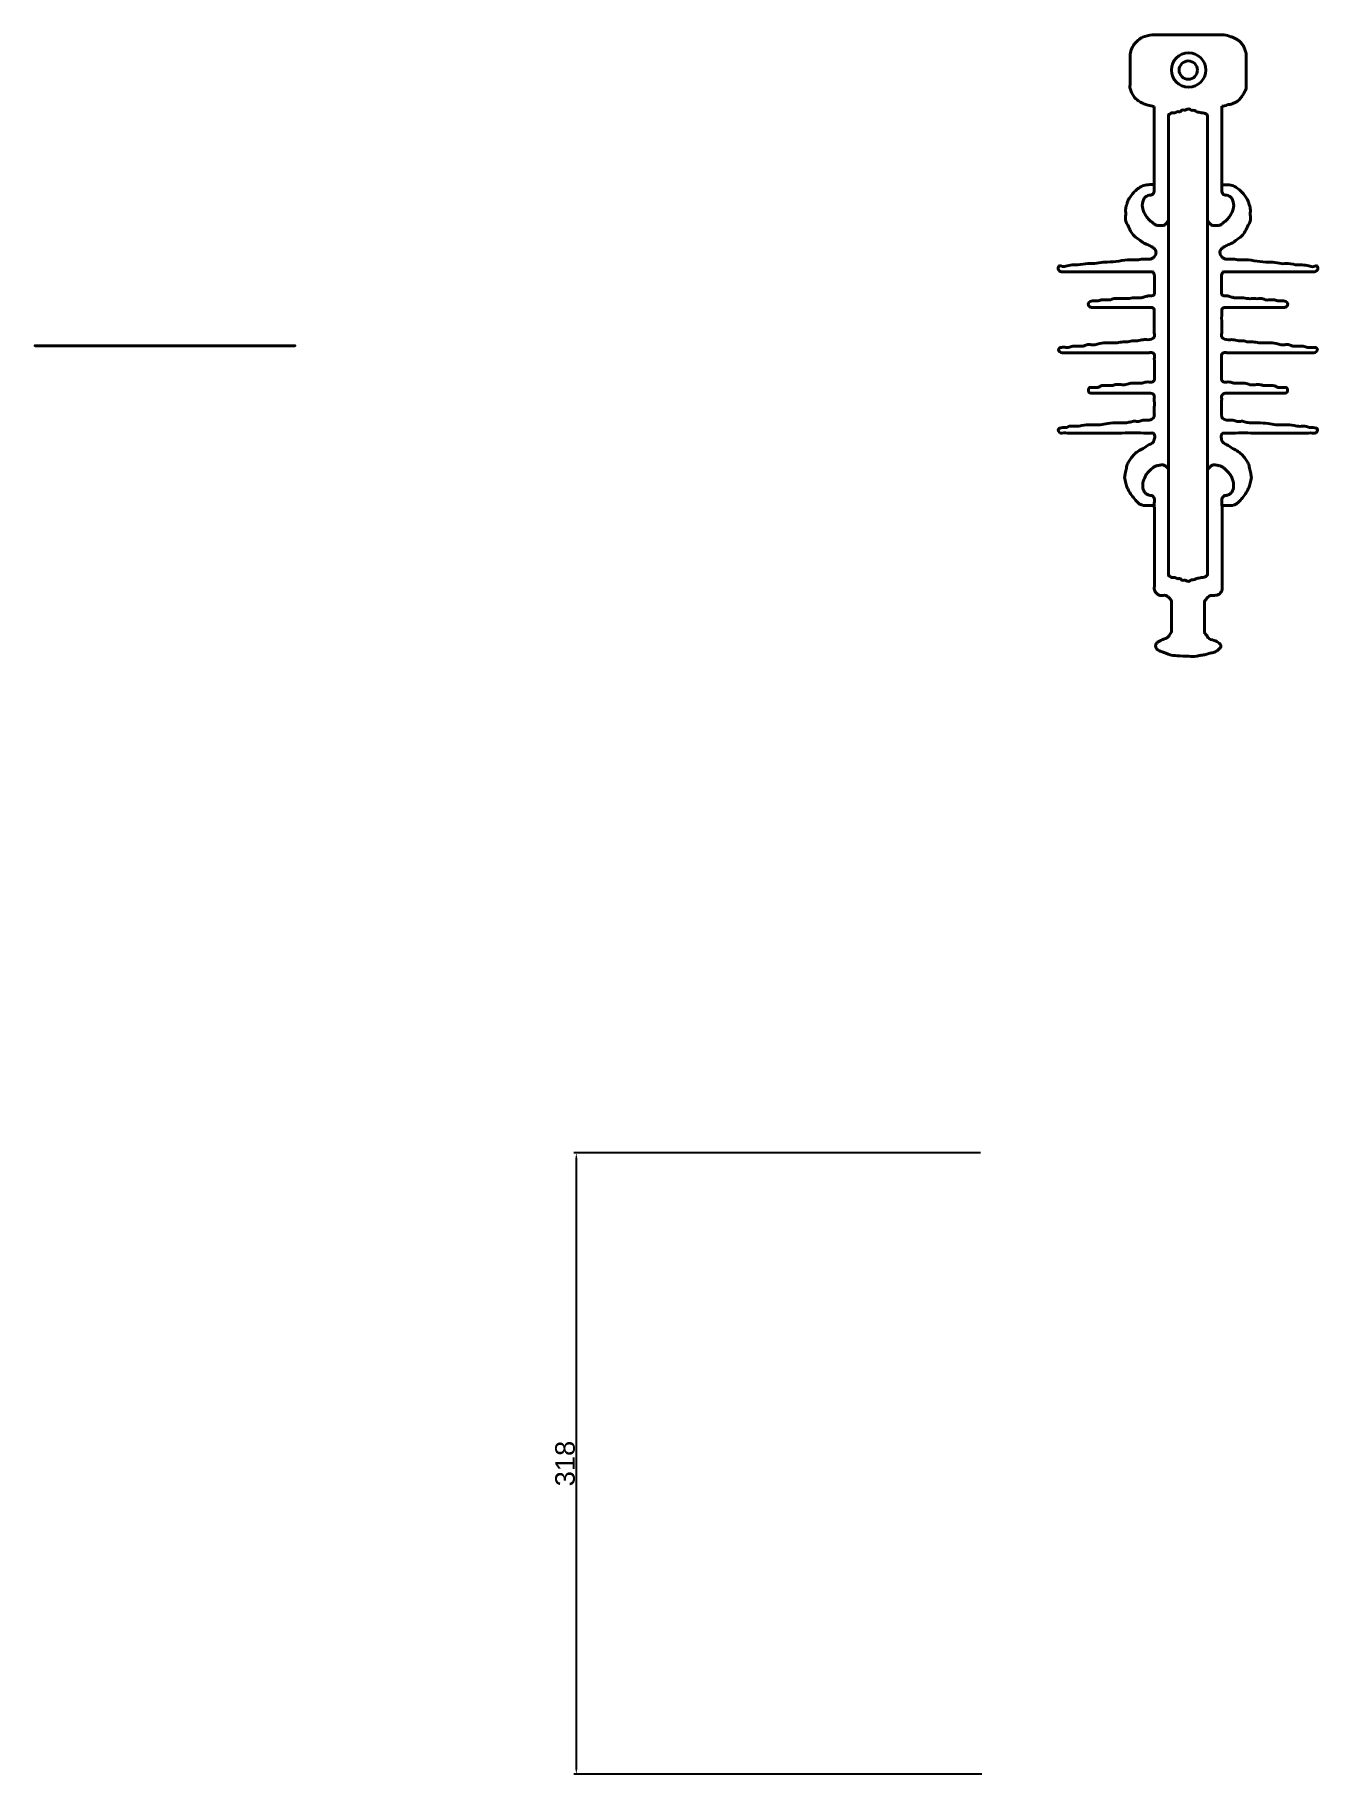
# Model space of a CAD drawing. Header units: millimetres. Extents: x 262 to 919, y -1132 to -242.
import ezdxf

# ---------------------------------------------------------------- set-up
doc = ezdxf.new("R2010")
doc.units = ezdxf.units.MM
doc.styles.get("Standard").update_dxf_attribs({"font": 'arial.ttf'})
doc.dimstyles.new('ISO-25', dxfattribs={"dimtxt": 10, "dimasz": 2.5, "dimexe": 1.25, "dimexo": 0.625, "dimtad": 1, "dimtxsty": 'Standard', "dimcen": 2.5, "dimadec": 0, "dimazin": 0, "dimtfac": 1, "dimtmove": 0, "dimatfit": 3, "dimfxl": 1, "dimarcsym": 0})

# ---------------------------------------------------------------- blocks, each defined once
blk = doc.blocks.new('*D2')
at = {"color": 0, "lineweight": -2, "transparency": 16777216}
for p, q in [((745.71, -814.22), (537.52, -814.22)), ((538.77, -816.72), (538.77, -1129.72)), ((746.3, -1132.22), (537.52, -1132.22))]:
    blk.add_line(p, q, dxfattribs=at)
at = {"color": 0, "lineweight": 40, "transparency": 16777216}
for points in [[(538.35, -816.72), (539.19, -816.72), (538.77, -814.22)], [(538.35, -1129.72), (539.19, -1129.72), (538.77, -1132.22)]]:
    blk.add_solid(points, dxfattribs=at)
at = {"layer": 'Defpoints', "color": 0, "lineweight": 40, "transparency": 16777216}
for p in [(746.34, -814.22), (538.77, -1132.22), (746.92, -1132.22)]:
    blk.add_point(p, dxfattribs=at)
at = {"color": 0, "lineweight": 40, "transparency": 16777216, "insert": (533.04, -973.22), "char_height": 10, "attachment_point": 5, "rotation": 90}
blk.add_mtext('318', dxfattribs=at)

msp = doc.modelspace()

# ---------------------------------------------------------------- linework, layer by layer
at = {"color": 2, "lineweight": 40}
for centre, radius in [((852.224, -260), 8.796), ((852.075, -260.05), 4.672)]:
    msp.add_circle(centre, radius, dxfattribs=at)
at = {"color": 2, "lineweight": 40, "extrusion": (0, -1, 6.12323e-17)}
for centre, radius in [((328.48, 141.13, 401.13), 8.796), ((328.33, 141.08, 401.13), 4.672)]:
    msp.add_circle(centre, radius, dxfattribs=at)
at = {"color": 1, "lineweight": 40}
for points in [[(851.748, -242.061), (842.027, -242.061), (837.541, -242.061), (833.578, -242.061), (828.718, -243.256), (824.455, -246.843), (822.81, -249.682), (822.298, -252.693), (822.298, -254.055), (822.298, -261.239), (822.298, -264.331), (822.298, -266.979), (822.298, -269.533), (823.072, -271.566), (825.267, -274.796), (827.164, -276.152), (829.339, -277.229), (831.44, -277.956), (834.63, -278.649)], [(851.748, -242.061), (855.475, -242.061), (858.13, -242.061), (862.233, -242.061), (864.774, -242.061), (866.389, -242.061), (867.565, -242.061), (868.664, -242.061), (870.361, -242.061), (873.929, -242.964), (875.407, -243.481), (876.722, -244.236), (878.073, -245.087), (879.072, -246.061), (880.112, -247.39), (880.907, -248.98), (881.246, -249.982), (881.578, -251.014), (881.716, -251.714), (881.716, -253.019), (881.716, -256.242), (881.716, -263.6), (881.716, -264.416), (881.716, -265.408), (881.716, -266.086), (881.716, -267.417), (881.716, -268.573), (881.716, -269.258), (881.153, -270.678), (880.156, -272.507), (879.057, -274.174), (877.456, -275.802), (876.059, -276.609), (874.496, -277.275), (873.573, -277.685), (872.689, -277.685), (871.408, -278.12), (869.881, -278.451), (869.316, -278.451)], [(328.004, -401.13, 159.069), (318.283, -401.13, 159.069), (313.797, -401.13, 159.069), (309.834, -401.13, 159.069), (304.973, -401.13, 157.873), (300.711, -401.13, 154.287), (299.066, -401.13, 151.448), (298.554, -401.13, 148.436), (298.554, -401.13, 147.075), (298.554, -401.13, 139.891), (298.554, -401.13, 136.799), (298.554, -401.13, 134.151), (298.554, -401.13, 131.597), (299.328, -401.13, 129.564), (301.523, -401.13, 126.334), (303.419, -401.13, 124.978), (305.595, -401.13, 123.9), (307.695, -401.13, 123.173), (310.885, -401.13, 122.481)], [(328.004, -401.13, 159.069), (331.731, -401.13, 159.069), (334.386, -401.13, 159.069), (338.489, -401.13, 159.069), (341.03, -401.13, 159.069), (342.644, -401.13, 159.069), (343.821, -401.13, 159.069), (344.92, -401.13, 159.069), (346.617, -401.13, 159.069), (350.184, -401.13, 158.166), (351.662, -401.13, 157.648), (352.977, -401.13, 156.894), (354.329, -401.13, 156.042), (355.327, -401.13, 155.069), (356.367, -401.13, 153.739), (357.163, -401.13, 152.15), (357.502, -401.13, 151.148), (357.834, -401.13, 150.116), (357.971, -401.13, 149.415), (357.971, -401.13, 148.111), (357.971, -401.13, 144.888), (357.971, -401.13, 137.53), (357.971, -401.13, 136.713), (357.971, -401.13, 135.721), (357.971, -401.13, 135.043), (357.971, -401.13, 133.713), (357.971, -401.13, 132.556), (357.971, -401.13, 131.872), (357.408, -401.13, 130.452), (356.412, -401.13, 128.623), (355.313, -401.13, 126.956), (353.711, -401.13, 125.327), (352.315, -401.13, 124.521), (350.752, -401.13, 123.855), (349.829, -401.13, 123.445), (348.945, -401.13, 123.445), (347.663, -401.13, 123.01), (346.136, -401.13, 122.679), (345.572, -401.13, 122.679)]]:
    msp.add_spline(points, degree=3, dxfattribs=at)
at = {"color": 2, "lineweight": 40}
for points in [[(834.63, -278.649), (834.63, -282.827), (834.63, -290.672), (834.63, -296.489), (834.63, -304.422), (834.542, -318.702)], [(869.316, -278.451), (869.316, -284.84), (869.316, -298.229), (869.316, -313.512), (869.316, -318.724)], [(310.885, -401.13, 122.481), (310.885, -401.13, 118.303), (310.885, -401.13, 110.458), (310.885, -401.13, 104.64), (310.885, -401.13, 96.707), (310.798, -401.13, 82.428)], [(310.834, -401.13, -81.756), (311.029, -401.13, -83.016), (311.029, -401.13, -84.082), (311.029, -401.13, -85.857), (311.029, -401.13, -88.705), (311.029, -401.13, -94.048), (311.029, -401.13, -105.478), (311.029, -401.13, -117.118), (311.029, -401.13, -120.028), (311.029, -401.13, -122.696), (311.029, -401.13, -124.919), (312.368, -401.13, -126.976), (313.814, -401.13, -127.754), (315.482, -401.13, -127.754), (316.873, -401.13, -127.754), (318.078, -401.13, -128.659), (318.733, -401.13, -129.183), (319.28, -401.13, -129.86), (319.717, -401.13, -130.668), (319.717, -401.13, -131.323), (319.717, -401.13, -134.484), (319.717, -401.13, -140.553), (319.717, -401.13, -142.987), (319.717, -401.13, -144.732), (319.717, -401.13, -146.192), (318.605, -401.13, -148.257), (317.607, -401.13, -149.396), (315.719, -401.13, -150.215), (313.902, -401.13, -150.999), (312.654, -401.13, -151.782), (311.692, -401.13, -152.85), (311.692, -401.13, -154.345), (313.082, -401.13, -155.841), (314.971, -401.13, -156.589), (316.788, -401.13, -157.301), (318.498, -401.13, -158.013), (322.596, -401.13, -158.689), (328.59, -401.13, -158.931)], [(328.59, -401.13, -158.931), (332.478, -401.13, -158.931), (334.39, -401.13, -158.472), (336.785, -401.13, -158.186), (338.923, -401.13, -157.584), (341.212, -401.13, -156.907), (343.059, -401.13, -156.095), (343.88, -401.13, -155.396), (344.922, -401.13, -154.166), (344.922, -401.13, -153.311), (344.158, -401.13, -152.272), (341.57, -401.13, -150.821), (338.32, -401.13, -149.349), (337.528, -401.13, -147.983), (336.797, -401.13, -147.066), (336.697, -401.13, -146.48), (336.697, -401.13, -145.551), (336.697, -401.13, -137.376), (336.697, -401.13, -136.411), (336.697, -401.13, -134.837), (336.697, -401.13, -132.272), (336.697, -401.13, -131.541), (336.697, -401.13, -130.949), (337.038, -401.13, -130.308), (337.479, -401.13, -129.777), (338.363, -401.13, -128.646), (339.258, -401.13, -127.965), (340.938, -401.13, -127.822), (342.444, -401.13, -127.68), (344.733, -401.13, -126.678), (345.01, -401.13, -126.176), (345.471, -401.13, -125.602), (345.607, -401.13, -124.861), (345.607, -401.13, -122.347), (345.607, -401.13, -121.257), (345.607, -401.13, -107.671), (345.607, -401.13, -93.491), (345.607, -401.13, -91.111), (345.607, -401.13, -88.515), (345.607, -401.13, -83.279), (345.607, -401.13, -82.605), (345.607, -401.13, -82.102), (345.535, -401.13, -81.777)], [(345.572, -401.13, 122.679), (345.572, -401.13, 116.289), (345.572, -401.13, 102.901), (345.572, -401.13, 87.618), (345.572, -401.13, 82.406)], [(834.579, -482.885), (834.773, -484.146), (834.773, -485.212), (834.773, -486.987), (834.773, -489.835), (834.773, -495.178), (834.773, -506.607), (834.773, -518.248), (834.773, -521.158), (834.773, -523.826), (834.773, -526.049), (836.112, -528.105), (837.558, -528.883), (839.227, -528.883), (840.617, -528.883), (841.822, -529.789), (842.478, -530.313), (843.024, -530.99), (843.461, -531.798), (843.461, -532.453), (843.461, -535.613), (843.461, -541.683), (843.461, -544.117), (843.461, -545.862), (843.461, -547.321), (842.35, -549.387), (841.352, -550.526), (839.463, -551.345), (837.646, -552.128), (836.399, -552.912), (835.437, -553.98), (835.437, -555.475), (836.826, -556.971), (838.715, -557.718), (840.532, -558.43), (842.243, -559.143), (846.341, -559.819), (852.334, -560.06)], [(852.334, -560.06), (856.222, -560.06), (858.135, -559.601), (860.529, -559.315), (862.668, -558.714), (864.957, -558.036), (866.803, -557.225), (867.624, -556.525), (868.666, -555.295), (868.666, -554.44), (867.902, -553.402), (865.315, -551.951), (862.065, -550.479), (861.272, -549.112), (860.541, -548.196), (860.441, -547.61), (860.441, -546.68), (860.441, -538.506), (860.441, -537.541), (860.441, -535.967), (860.441, -533.402), (860.441, -532.67), (860.441, -532.079), (860.782, -531.438), (861.223, -530.906), (862.107, -529.776), (863.003, -529.094), (864.682, -528.952), (866.188, -528.81), (868.478, -527.808), (868.754, -527.306), (869.216, -526.732), (869.352, -525.99), (869.352, -523.477), (869.352, -522.387), (869.352, -508.801), (869.352, -494.621), (869.352, -492.241), (869.352, -489.645), (869.352, -484.408), (869.352, -483.734), (869.352, -483.231), (869.28, -482.907)]]:
    msp.add_spline(points, degree=3, dxfattribs=at)
at = {"color": 8, "lineweight": 40}
for points in [[(852.042, -279.966), (851.123, -280.213), (850.513, -280.504), (849.931, -280.504), (848.856, -280.504), (847.853, -281.331), (847.301, -281.331), (846.443, -281.331), (845.31, -281.883), (844.743, -281.883), (844.06, -281.883), (843.507, -281.883), (842.694, -282.653), (842.243, -282.653), (841.981, -282.885), (841.981, -283.481), (841.981, -284.907), (841.981, -285.393), (841.981, -287.566), (841.981, -294.293), (841.981, -304.974), (841.981, -317.24), (841.981, -322.451), (841.981, -330.613), (841.981, -336.682)], [(861.877, -336.704), (861.877, -319.862), (861.877, -310.415), (861.877, -302.806), (861.877, -298.331), (861.877, -294.29), (861.877, -290.92), (861.877, -288.758), (861.877, -286.529), (861.877, -284.716), (861.877, -283.253), (860.665, -282.255), (859.6, -281.9), (858.623, -281.9), (857.558, -281.523), (856.959, -281.523), (855.96, -281.146), (854.65, -280.636), (853.585, -280.636), (852.656, -279.966), (852.042, -279.966)], [(328.298, -401.13, 121.164), (327.379, -401.13, 120.916), (326.768, -401.13, 120.626), (326.187, -401.13, 120.626), (325.112, -401.13, 120.626), (324.109, -401.13, 119.798), (323.556, -401.13, 119.798), (322.699, -401.13, 119.798), (321.565, -401.13, 119.246), (320.998, -401.13, 119.246), (320.315, -401.13, 119.246), (319.763, -401.13, 119.246), (318.949, -401.13, 118.477), (318.499, -401.13, 118.477), (318.237, -401.13, 118.244), (318.237, -401.13, 117.649), (318.237, -401.13, 116.223), (318.237, -401.13, 115.737), (318.237, -401.13, 113.563), (318.237, -401.13, 106.836), (318.237, -401.13, 96.156), (318.237, -401.13, 83.889), (318.237, -401.13, 78.678), (318.237, -401.13, 70.516), (318.237, -401.13, 64.447)], [(328.298, -401.13, -120.546), (327.379, -401.13, -120.299), (326.768, -401.13, -120.008), (326.187, -401.13, -120.008), (325.112, -401.13, -120.008), (324.109, -401.13, -119.18), (323.556, -401.13, -119.18), (322.699, -401.13, -119.18), (321.565, -401.13, -118.629), (320.998, -401.13, -118.629), (320.315, -401.13, -118.629), (319.763, -401.13, -118.629), (318.949, -401.13, -117.859), (318.499, -401.13, -117.859), (318.237, -401.13, -117.626), (318.237, -401.13, -117.031), (318.237, -401.13, -115.605), (318.237, -401.13, -115.119), (318.237, -401.13, -112.945), (318.237, -401.13, -106.218), (318.237, -401.13, -95.538), (318.237, -401.13, -83.271), (318.237, -401.13, -78.06), (318.237, -401.13, -69.899), (318.237, -401.13, -63.228)], [(338.133, -401.13, 64.425), (338.133, -401.13, 81.268), (338.133, -401.13, 90.714), (338.133, -401.13, 98.324), (338.133, -401.13, 102.798), (338.133, -401.13, 106.84), (338.133, -401.13, 110.209), (338.133, -401.13, 112.372), (338.133, -401.13, 114.601), (338.133, -401.13, 116.413), (338.133, -401.13, 117.877), (336.921, -401.13, 118.875), (335.855, -401.13, 119.23), (334.879, -401.13, 119.23), (333.814, -401.13, 119.607), (333.214, -401.13, 119.607), (332.215, -401.13, 119.984), (330.906, -401.13, 120.494), (329.841, -401.13, 120.494), (328.911, -401.13, 121.164), (328.298, -401.13, 121.164)], [(338.133, -401.13, -63.25), (338.133, -401.13, -80.65), (338.133, -401.13, -90.096), (338.133, -401.13, -97.706), (338.133, -401.13, -102.181), (338.133, -401.13, -106.222), (338.133, -401.13, -109.591), (338.133, -401.13, -111.754), (338.133, -401.13, -113.983), (338.133, -401.13, -115.796), (338.133, -401.13, -117.259), (336.921, -401.13, -118.257), (335.855, -401.13, -118.612), (334.879, -401.13, -118.612), (333.814, -401.13, -118.989), (333.214, -401.13, -118.989), (332.215, -401.13, -119.366), (330.906, -401.13, -119.876), (329.841, -401.13, -119.876), (328.911, -401.13, -120.546), (328.298, -401.13, -120.546)], [(852.042, -521.676), (851.123, -521.428), (850.513, -521.138), (849.931, -521.138), (848.856, -521.138), (847.853, -520.31), (847.301, -520.31), (846.443, -520.31), (845.31, -519.758), (844.743, -519.758), (844.06, -519.758), (843.507, -519.758), (842.694, -518.989), (842.243, -518.989), (841.981, -518.756), (841.981, -518.161), (841.981, -516.735), (841.981, -516.249), (841.981, -514.075), (841.981, -507.348), (841.981, -496.668), (841.981, -484.401), (841.981, -479.19), (841.981, -471.028), (841.981, -464.358)], [(861.877, -464.38), (861.877, -481.78), (861.877, -491.226), (861.877, -498.836), (861.877, -503.31), (861.877, -507.352), (861.877, -510.721), (861.877, -512.884), (861.877, -515.113), (861.877, -516.925), (861.877, -518.389), (860.665, -519.387), (859.6, -519.742), (858.623, -519.742), (857.558, -520.119), (856.959, -520.119), (855.96, -520.496), (854.65, -521.006), (853.585, -521.006), (852.656, -521.676), (852.042, -521.676)]]:
    msp.add_spline(points, degree=3, dxfattribs=at)
at = {"color": 3, "lineweight": 40}
for points in [[(834.542, -318.702), (831.582, -318.702), (828.642, -319.31), (826.777, -320.421), (824.446, -322.284), (822.725, -324.506), (821.255, -326.691), (820.709, -328.432), (820.024, -331.025), (820.024, -332.825), (820.024, -334.013), (820.024, -337.414), (821.062, -339.331), (822.582, -342.441), (824.384, -344.879), (827.393, -347.175), (828.892, -348.271), (830.976, -349.294), (833.06, -350.28), (834.449, -351.23), (835.253, -352.143), (835.538, -353.882), (835.136, -354.902), (832.67, -356.781), (830.77, -356.781), (828.951, -356.781), (825.727, -357.12), (825.105, -357.12), (822.503, -357.12), (810.58, -358.285), (808.545, -358.285), (804.141, -359.062), (800.699, -359.062), (795.508, -359.743), (793.458, -359.743), (790.066, -360.265), (787.534, -360.536), (786.413, -360.18), (785.868, -360.412), (785.445, -361.265), (785.667, -362.25), (786.586, -363.124), (787.758, -363.314), (789.283, -363.314), (798.416, -363.314), (827.919, -363.314), (829.93, -363.314), (830.984, -363.314), (832.348, -363.314), (833.761, -363.314), (834.599, -364.412), (834.727, -365.194), (834.727, -365.736), (834.727, -366.972), (834.727, -371.149), (834.727, -372.508), (834.727, -373.874), (834.727, -374.679), (832.924, -375.63), (831.605, -375.63), (829.628, -376.167), (827.895, -376.557), (826.65, -376.557), (824.379, -376.557), (820.986, -376.996), (819.473, -376.996), (817.373, -376.996), (815.591, -376.996), (814.053, -376.996), (811.954, -377.679), (810.709, -377.679), (809.024, -377.679), (807.56, -377.679), (805.948, -378.118), (804.362, -378.118), (801.816, -378.525), (800.968, -379.31), (800.968, -380.388), (801.6, -381.22), (802.54, -381.544), (804.282, -381.544), (805.78, -381.544), (810.629, -381.544), (818.868, -381.544), (822.968, -381.544), (825.702, -381.544), (828.395, -381.544), (829.842, -381.544), (831.43, -381.544), (832.644, -381.544), (833.422, -381.544), (834.641, -382.489), (834.641, -383.192), (834.641, -384.317), (834.641, -389.64), (834.641, -394.644), (834.641, -396.695), (831.299, -398.011), (829.031, -398.011), (826.084, -398.54), (824.093, -398.54), (821.145, -399.144), (818.676, -399.144), (815.627, -399.597), (812.654, -399.597), (810.815, -399.597), (806.733, -399.975), (804.264, -400.579), (802.425, -400.579), (800.107, -400.579), (798.212, -401.313), (796.721, -401.313), (794.308, -401.313), (793.007, -401.313), (790.595, -401.947), (789.373, -401.947), (787.118, -401.947), (786.162, -402.177), (785.699, -403.213), (786.257, -404.185), (787.565, -404.695), (789.525, -404.695), (790.502, -404.695), (792.746, -404.695), (795.806, -404.695), (804.715, -404.695), (822.195, -404.695), (825.688, -404.695), (827.144, -404.695), (829.556, -404.695), (832.01, -404.695), (833.715, -404.695), (834.713, -405.75), (834.713, -407.204), (834.713, -408.7), (834.713, -411.775), (834.713, -415.058), (834.713, -415.761), (834.713, -416.991), (834.713, -417.877), (834.713, -418.456), (833.426, -419.689), (832.034, -419.689), (830.563, -419.689), (828.541, -420.24), (827.386, -420.24), (824.813, -420.24), (822.817, -420.24), (820.192, -421.028), (817.501, -421.028), (814.783, -421.028), (812.962, -421.476), (811.748, -421.476), (809.585, -421.476), (807.356, -421.699), (805.731, -422.477), (804.587, -422.477), (802.067, -422.477), (801.589, -422.477), (801.03, -424.235), (801.589, -425.217), (803.01, -425.403), (804.148, -425.403), (811.163, -425.403), (816.425, -425.403), (821.793, -425.403), (826.548, -425.403), (828.684, -425.403), (830.18, -425.403), (832.096, -425.403), (833.502, -425.574), (834.694, -426.915), (834.694, -427.649), (834.694, -429.308), (834.694, -433.647), (834.694, -434.96), (834.694, -435.97), (834.694, -436.78), (834.538, -437.589), (834.104, -438.251), (831.217, -439.201), (829.926, -439.201), (828.896, -439.201), (826.75, -439.829), (825.599, -439.829), (823.522, -439.829), (822.336, -440.16), (819.823, -440.544), (818.131, -440.544), (816.229, -440.544), (810.813, -440.943), (806.991, -441.544), (804.352, -441.544), (802.45, -441.544), (797.568, -441.941), (794.56, -442.366), (791.267, -442.366), (789.255, -443.01), (787.807, -443.01), (786.305, -443.367), (785.697, -443.724), (786.627, -445.832), (787.395, -445.832), (791.132, -445.832), (796.155, -445.832), (816.489, -445.832), (829.235, -445.832), (833.104, -445.832), (834.048, -445.832), (834.808, -446.838), (834.808, -448.52), (833.958, -450.689), (832.076, -451.738), (829.058, -453.664), (826.188, -455.236), (823.874, -457.271), (822.3, -459.26), (821.051, -461.387), (820.403, -463.746), (819.817, -466.469), (819.492, -468.477), (819.733, -469.991), (820.42, -472.78), (821.301, -474.746), (825.071, -480.152), (829.304, -482.885), (830.528, -482.885), (832.081, -482.885), (834.579, -482.885)], [(869.316, -318.724), (872.276, -318.724), (875.217, -319.332), (877.081, -320.443), (879.412, -322.306), (881.133, -324.527), (882.603, -326.713), (883.15, -328.454), (883.834, -331.046), (883.834, -332.847), (883.834, -334.034), (883.834, -337.435), (882.797, -339.353), (881.277, -342.462), (879.475, -344.901), (876.466, -347.197), (874.967, -348.293), (872.883, -349.316), (870.799, -350.302), (869.409, -351.252), (868.605, -352.165), (868.321, -353.904), (868.723, -354.923), (871.188, -356.803), (873.088, -356.803), (874.908, -356.803), (878.132, -357.142), (878.753, -357.142), (881.356, -357.142), (893.278, -358.307), (895.314, -358.307), (899.718, -359.083), (903.16, -359.083), (908.35, -359.765), (910.4, -359.765), (913.793, -360.286), (916.324, -360.558), (917.445, -360.201), (917.99, -360.434), (918.413, -361.287), (918.192, -362.271), (917.272, -363.145), (916.101, -363.335), (914.575, -363.335), (905.442, -363.335), (875.939, -363.335), (873.928, -363.335), (872.875, -363.335), (871.51, -363.335), (870.097, -363.335), (869.26, -364.434), (869.132, -365.216), (869.132, -365.757), (869.132, -366.993), (869.132, -371.171), (869.132, -372.53), (869.132, -373.896), (869.132, -374.701), (870.935, -375.652), (872.253, -375.652), (874.23, -376.189), (875.964, -376.579), (877.209, -376.579), (879.479, -376.579), (882.872, -377.018), (884.386, -377.018), (886.485, -377.018), (888.267, -377.018), (889.805, -377.018), (891.905, -377.701), (893.15, -377.701), (894.834, -377.701), (896.299, -377.701), (897.91, -378.14), (899.497, -378.14), (902.043, -378.547), (902.891, -379.332), (902.891, -380.41), (902.259, -381.242), (901.318, -381.565), (899.577, -381.565), (898.079, -381.565), (893.23, -381.565), (884.99, -381.565), (880.89, -381.565), (878.156, -381.565), (875.464, -381.565), (874.016, -381.565), (872.429, -381.565), (871.215, -381.565), (870.436, -381.565), (869.218, -382.511), (869.218, -383.214), (869.218, -384.339), (869.218, -389.661), (869.218, -394.666), (869.218, -396.717), (872.559, -398.033), (874.827, -398.033), (877.775, -398.562), (879.765, -398.562), (882.713, -399.166), (885.182, -399.166), (888.231, -399.619), (891.204, -399.619), (893.044, -399.619), (897.125, -399.997), (899.594, -400.601), (901.434, -400.601), (903.752, -400.601), (905.646, -401.334), (907.138, -401.334), (909.55, -401.334), (910.851, -401.334), (913.264, -401.969), (914.485, -401.969), (916.74, -401.969), (917.697, -402.199), (918.159, -403.235), (917.601, -404.207), (916.293, -404.717), (914.334, -404.717), (913.356, -404.717), (911.113, -404.717), (908.052, -404.717), (899.144, -404.717), (881.663, -404.717), (878.17, -404.717), (876.714, -404.717), (874.302, -404.717), (871.849, -404.717), (870.143, -404.717), (869.145, -405.772), (869.145, -407.226), (869.145, -408.722), (869.145, -411.797), (869.145, -415.08), (869.145, -415.783), (869.145, -417.013), (869.145, -417.899), (869.145, -418.478), (870.433, -419.711), (871.825, -419.711), (873.295, -419.711), (875.317, -420.262), (876.472, -420.262), (879.046, -420.262), (881.041, -420.262), (883.666, -421.049), (886.358, -421.049), (889.075, -421.049), (890.896, -421.498), (892.11, -421.498), (894.274, -421.498), (896.502, -421.721), (898.127, -422.499), (899.271, -422.499), (901.791, -422.499), (902.27, -422.499), (902.828, -424.256), (902.27, -425.239), (900.849, -425.425), (899.71, -425.425), (892.695, -425.425), (887.434, -425.425), (882.065, -425.425), (877.311, -425.425), (875.174, -425.425), (873.679, -425.425), (871.762, -425.425), (870.357, -425.596), (869.164, -426.936), (869.164, -427.671), (869.164, -429.329), (869.164, -433.669), (869.164, -434.981), (869.164, -435.992), (869.164, -436.802), (869.32, -437.611), (869.755, -438.273), (872.641, -439.223), (873.933, -439.223), (874.962, -439.223), (877.108, -439.85), (878.26, -439.85), (880.336, -439.85), (881.522, -440.182), (884.035, -440.565), (885.727, -440.565), (887.629, -440.565), (893.046, -440.965), (896.867, -441.565), (899.507, -441.565), (901.408, -441.565), (906.29, -441.962), (909.299, -442.388), (912.591, -442.388), (914.604, -443.031), (916.052, -443.031), (917.553, -443.389), (918.161, -443.746), (917.232, -445.854), (916.463, -445.854), (912.727, -445.854), (907.703, -445.854), (887.37, -445.854), (874.623, -445.854), (870.754, -445.854), (869.81, -445.854), (869.05, -446.86), (869.05, -448.541), (869.9, -450.711), (871.782, -451.76), (874.801, -453.686), (877.67, -455.258), (879.984, -457.293), (881.558, -459.282), (882.808, -461.409), (883.456, -463.768), (884.041, -466.491), (884.367, -468.499), (884.126, -470.013), (883.438, -472.801), (882.557, -474.767), (878.787, -480.173), (874.555, -482.907), (873.331, -482.907), (871.777, -482.907), (869.28, -482.907)], [(310.798, -401.13, 82.428), (307.838, -401.13, 82.428), (304.897, -401.13, 81.819), (303.033, -401.13, 80.709), (300.702, -401.13, 78.846), (298.981, -401.13, 76.624), (297.511, -401.13, 74.439), (296.964, -401.13, 72.697), (296.28, -401.13, 70.105), (296.28, -401.13, 68.305), (296.28, -401.13, 67.117), (296.28, -401.13, 63.716), (297.317, -401.13, 61.799), (298.837, -401.13, 58.689), (300.639, -401.13, 56.251), (303.648, -401.13, 53.955), (305.147, -401.13, 52.859), (307.231, -401.13, 51.836), (309.315, -401.13, 50.849), (310.705, -401.13, 49.9), (311.509, -401.13, 48.986), (311.793, -401.13, 47.247), (311.391, -401.13, 46.228), (308.926, -401.13, 44.349), (307.026, -401.13, 44.349), (305.206, -401.13, 44.349), (301.982, -401.13, 44.009), (301.361, -401.13, 44.009), (298.758, -401.13, 44.009), (286.836, -401.13, 42.845), (284.8, -401.13, 42.845), (280.396, -401.13, 42.068), (276.954, -401.13, 42.068), (271.764, -401.13, 41.387), (269.714, -401.13, 41.387), (266.321, -401.13, 40.865), (263.79, -401.13, 40.594), (262.669, -401.13, 40.95), (262.124, -401.13, 40.718), (261.701, -401.13, 39.865), (261.922, -401.13, 38.88), (262.842, -401.13, 38.006), (264.013, -401.13, 37.816), (265.539, -401.13, 37.816), (274.672, -401.13, 37.816), (304.175, -401.13, 37.816), (306.186, -401.13, 37.816), (307.239, -401.13, 37.816), (308.604, -401.13, 37.816), (310.017, -401.13, 37.816), (310.855, -401.13, 36.718), (310.982, -401.13, 35.936), (310.982, -401.13, 35.394), (310.982, -401.13, 34.158), (310.982, -401.13, 29.981), (310.982, -401.13, 28.622), (310.982, -401.13, 27.256), (310.982, -401.13, 26.451), (309.179, -401.13, 25.5), (307.861, -401.13, 25.5), (305.884, -401.13, 24.963), (304.15, -401.13, 24.573), (302.905, -401.13, 24.573), (300.635, -401.13, 24.573), (297.242, -401.13, 24.134), (295.728, -401.13, 24.134), (293.629, -401.13, 24.134), (291.847, -401.13, 24.134), (290.309, -401.13, 24.134), (288.209, -401.13, 23.451), (286.964, -401.13, 23.451), (285.28, -401.13, 23.451), (283.815, -401.13, 23.451), (282.204, -401.13, 23.012), (280.617, -401.13, 23.012), (278.071, -401.13, 22.605), (277.223, -401.13, 21.819), (277.223, -401.13, 20.741), (277.855, -401.13, 19.91), (278.796, -401.13, 19.586), (280.537, -401.13, 19.586), (282.035, -401.13, 19.586), (286.884, -401.13, 19.586), (295.124, -401.13, 19.586), (299.224, -401.13, 19.586), (301.958, -401.13, 19.586), (304.65, -401.13, 19.586), (306.098, -401.13, 19.586), (307.686, -401.13, 19.586), (308.9, -401.13, 19.586), (309.678, -401.13, 19.586), (310.897, -401.13, 18.641), (310.897, -401.13, 17.937), (310.897, -401.13, 16.812), (310.897, -401.13, 11.49), (310.897, -401.13, 6.485), (310.897, -401.13, 4.435), (307.555, -401.13, 3.119), (305.287, -401.13, 3.119), (302.339, -401.13, 2.59), (300.349, -401.13, 2.59), (297.401, -401.13, 1.986), (294.932, -401.13, 1.986), (291.883, -401.13, 1.533), (288.91, -401.13, 1.533), (287.071, -401.13, 1.533), (282.989, -401.13, 1.155), (280.52, -401.13, 0.551), (278.68, -401.13, 0.551), (276.362, -401.13, 0.551), (274.468, -401.13, -0.183), (272.976, -401.13, -0.183), (270.564, -401.13, -0.183), (269.263, -401.13, -0.183), (266.851, -401.13, -0.817), (265.629, -401.13, -0.817), (263.374, -401.13, -0.817), (262.417, -401.13, -1.048), (261.955, -401.13, -2.084), (262.513, -401.13, -3.056), (263.821, -401.13, -3.565), (265.78, -401.13, -3.565), (266.758, -401.13, -3.565), (269.001, -401.13, -3.565), (272.062, -401.13, -3.565), (280.97, -401.13, -3.565), (298.451, -401.13, -3.565), (301.944, -401.13, -3.565), (303.4, -401.13, -3.565), (305.812, -401.13, -3.565), (308.266, -401.13, -3.565), (309.971, -401.13, -3.565), (310.969, -401.13, -4.62), (310.969, -401.13, -6.075), (310.969, -401.13, -7.571), (310.969, -401.13, -10.646), (310.969, -401.13, -13.929), (310.969, -401.13, -14.631), (310.969, -401.13, -15.862), (310.969, -401.13, -16.748), (310.969, -401.13, -17.327), (309.681, -401.13, -18.56), (308.29, -401.13, -18.56), (306.819, -401.13, -18.56), (304.797, -401.13, -19.111), (303.642, -401.13, -19.111), (301.068, -401.13, -19.111), (299.073, -401.13, -19.111), (296.448, -401.13, -19.898), (293.756, -401.13, -19.898), (291.039, -401.13, -19.898), (289.218, -401.13, -20.346), (288.004, -401.13, -20.346), (285.84, -401.13, -20.346), (283.612, -401.13, -20.569), (281.987, -401.13, -21.348), (280.843, -401.13, -21.348), (278.323, -401.13, -21.348), (277.844, -401.13, -21.348), (277.286, -401.13, -23.105), (277.844, -401.13, -24.088), (279.265, -401.13, -24.273), (280.404, -401.13, -24.273), (287.419, -401.13, -24.273), (292.68, -401.13, -24.273), (298.049, -401.13, -24.273), (302.803, -401.13, -24.273), (304.94, -401.13, -24.273), (306.435, -401.13, -24.273), (308.352, -401.13, -24.273), (309.757, -401.13, -24.444), (310.95, -401.13, -25.785), (310.95, -401.13, -26.519), (310.95, -401.13, -28.178), (310.95, -401.13, -32.517), (310.95, -401.13, -33.83), (310.95, -401.13, -34.841), (310.95, -401.13, -35.65), (310.794, -401.13, -36.459), (310.359, -401.13, -37.121), (307.473, -401.13, -38.071), (306.181, -401.13, -38.071), (305.152, -401.13, -38.071), (303.006, -401.13, -38.699), (301.854, -401.13, -38.699), (299.778, -401.13, -38.699), (298.592, -401.13, -39.03), (296.079, -401.13, -39.414), (294.387, -401.13, -39.414), (292.485, -401.13, -39.414), (287.068, -401.13, -39.813), (283.247, -401.13, -40.414), (280.607, -401.13, -40.414), (278.706, -401.13, -40.414), (273.824, -401.13, -40.811), (270.815, -401.13, -41.236), (267.523, -401.13, -41.236), (265.51, -401.13, -41.88), (264.062, -401.13, -41.88), (262.561, -401.13, -42.237), (261.953, -401.13, -42.594), (262.882, -401.13, -44.702), (263.651, -401.13, -44.702), (267.387, -401.13, -44.702), (272.411, -401.13, -44.702), (292.744, -401.13, -44.702), (305.491, -401.13, -44.702), (309.36, -401.13, -44.702), (310.304, -401.13, -44.702), (311.064, -401.13, -45.708), (311.064, -401.13, -47.39), (310.214, -401.13, -49.56), (308.332, -401.13, -50.608), (305.313, -401.13, -52.534), (302.444, -401.13, -54.107), (300.13, -401.13, -56.142), (298.556, -401.13, -58.13), (297.306, -401.13, -60.258), (296.659, -401.13, -62.616), (296.073, -401.13, -65.339), (295.747, -401.13, -67.347), (295.989, -401.13, -68.862), (296.676, -401.13, -71.65), (297.557, -401.13, -73.616), (301.327, -401.13, -79.022), (305.559, -401.13, -81.756), (306.783, -401.13, -81.756), (308.337, -401.13, -81.756), (310.834, -401.13, -81.756)], [(345.572, -401.13, 82.406), (348.532, -401.13, 82.406), (351.472, -401.13, 81.798), (353.337, -401.13, 80.687), (355.668, -401.13, 78.824), (357.389, -401.13, 76.602), (358.859, -401.13, 74.417), (359.405, -401.13, 72.676), (360.09, -401.13, 70.083), (360.09, -401.13, 68.283), (360.09, -401.13, 67.095), (360.09, -401.13, 63.694), (359.052, -401.13, 61.777), (357.532, -401.13, 58.667), (355.731, -401.13, 56.229), (352.721, -401.13, 53.933), (351.222, -401.13, 52.837), (349.138, -401.13, 51.814), (347.054, -401.13, 50.828), (345.665, -401.13, 49.878), (344.861, -401.13, 48.964), (344.576, -401.13, 47.225), (344.978, -401.13, 46.206), (347.444, -401.13, 44.327), (349.344, -401.13, 44.327), (351.163, -401.13, 44.327), (354.387, -401.13, 43.988), (355.009, -401.13, 43.988), (357.611, -401.13, 43.988), (369.534, -401.13, 42.823), (371.569, -401.13, 42.823), (375.973, -401.13, 42.046), (379.415, -401.13, 42.046), (384.606, -401.13, 41.365), (386.656, -401.13, 41.365), (390.048, -401.13, 40.843), (392.58, -401.13, 40.572), (393.701, -401.13, 40.928), (394.246, -401.13, 40.696), (394.669, -401.13, 39.843), (394.447, -401.13, 38.858), (393.528, -401.13, 37.984), (392.356, -401.13, 37.794), (390.831, -401.13, 37.794), (381.698, -401.13, 37.794), (352.195, -401.13, 37.794), (350.184, -401.13, 37.794), (349.13, -401.13, 37.794), (347.766, -401.13, 37.794), (346.353, -401.13, 37.794), (345.515, -401.13, 36.696), (345.387, -401.13, 35.914), (345.387, -401.13, 35.372), (345.387, -401.13, 34.136), (345.387, -401.13, 29.959), (345.387, -401.13, 28.6), (345.387, -401.13, 27.234), (345.387, -401.13, 26.429), (347.19, -401.13, 25.478), (348.509, -401.13, 25.478), (350.486, -401.13, 24.941), (352.219, -401.13, 24.551), (353.464, -401.13, 24.551), (355.735, -401.13, 24.551), (359.128, -401.13, 24.112), (360.641, -401.13, 24.112), (362.741, -401.13, 24.112), (364.523, -401.13, 24.112), (366.061, -401.13, 24.112), (368.16, -401.13, 23.429), (369.405, -401.13, 23.429), (371.09, -401.13, 23.429), (372.555, -401.13, 23.429), (374.166, -401.13, 22.99), (375.753, -401.13, 22.99), (378.299, -401.13, 22.583), (379.146, -401.13, 21.798), (379.146, -401.13, 20.719), (378.514, -401.13, 19.888), (377.574, -401.13, 19.564), (375.832, -401.13, 19.564), (374.334, -401.13, 19.564), (369.485, -401.13, 19.564), (361.246, -401.13, 19.564), (357.146, -401.13, 19.564), (354.412, -401.13, 19.564), (351.719, -401.13, 19.564), (350.272, -401.13, 19.564), (348.684, -401.13, 19.564), (347.47, -401.13, 19.564), (346.692, -401.13, 19.564), (345.473, -401.13, 18.619), (345.473, -401.13, 17.916), (345.473, -401.13, 16.79), (345.473, -401.13, 11.468), (345.473, -401.13, 6.463), (345.473, -401.13, 4.413), (348.815, -401.13, 3.097), (351.083, -401.13, 3.097), (354.03, -401.13, 2.568), (356.021, -401.13, 2.568), (358.969, -401.13, 1.964), (361.438, -401.13, 1.964), (364.487, -401.13, 1.511), (367.46, -401.13, 1.511), (369.299, -401.13, 1.511), (373.381, -401.13, 1.133), (375.85, -401.13, 0.529), (377.689, -401.13, 0.529), (380.007, -401.13, 0.529), (381.902, -401.13, -0.205), (383.393, -401.13, -0.205), (385.806, -401.13, -0.205), (387.107, -401.13, -0.205), (389.519, -401.13, -0.839), (390.741, -401.13, -0.839), (392.996, -401.13, -0.839), (393.952, -401.13, -1.07), (394.415, -401.13, -2.105), (393.857, -401.13, -3.077), (392.549, -401.13, -3.587), (390.589, -401.13, -3.587), (389.612, -401.13, -3.587), (387.368, -401.13, -3.587), (384.308, -401.13, -3.587), (375.4, -401.13, -3.587), (357.919, -401.13, -3.587), (354.426, -401.13, -3.587), (352.97, -401.13, -3.587), (350.558, -401.13, -3.587), (348.104, -401.13, -3.587), (346.399, -401.13, -3.587), (345.401, -401.13, -4.642), (345.401, -401.13, -6.096), (345.401, -401.13, -7.592), (345.401, -401.13, -10.667), (345.401, -401.13, -13.95), (345.401, -401.13, -14.653), (345.401, -401.13, -15.883), (345.401, -401.13, -16.769), (345.401, -401.13, -17.348), (346.688, -401.13, -18.581), (348.08, -401.13, -18.581), (349.551, -401.13, -18.581), (351.573, -401.13, -19.132), (352.728, -401.13, -19.132), (355.301, -401.13, -19.132), (357.297, -401.13, -19.132), (359.922, -401.13, -19.92), (362.613, -401.13, -19.92), (365.331, -401.13, -19.92), (367.152, -401.13, -20.368), (368.366, -401.13, -20.368), (370.529, -401.13, -20.368), (372.758, -401.13, -20.591), (374.383, -401.13, -21.37), (375.527, -401.13, -21.37), (378.047, -401.13, -21.37), (378.525, -401.13, -21.37), (379.084, -401.13, -23.127), (378.525, -401.13, -24.109), (377.104, -401.13, -24.295), (375.966, -401.13, -24.295), (368.951, -401.13, -24.295), (363.689, -401.13, -24.295), (358.321, -401.13, -24.295), (353.566, -401.13, -24.295), (351.43, -401.13, -24.295), (349.934, -401.13, -24.295), (348.018, -401.13, -24.295), (346.612, -401.13, -24.466), (345.42, -401.13, -25.807), (345.42, -401.13, -26.541), (345.42, -401.13, -28.2), (345.42, -401.13, -32.539), (345.42, -401.13, -33.852), (345.42, -401.13, -34.862), (345.42, -401.13, -35.672), (345.576, -401.13, -36.481), (346.01, -401.13, -37.143), (348.897, -401.13, -38.093), (350.188, -401.13, -38.093), (351.218, -401.13, -38.093), (353.364, -401.13, -38.721), (354.515, -401.13, -38.721), (356.592, -401.13, -38.721), (357.778, -401.13, -39.052), (360.291, -401.13, -39.436), (361.983, -401.13, -39.436), (363.885, -401.13, -39.436), (369.301, -401.13, -39.835), (373.123, -401.13, -40.436), (375.762, -401.13, -40.436), (377.664, -401.13, -40.436), (382.546, -401.13, -40.833), (385.554, -401.13, -41.258), (388.847, -401.13, -41.258), (390.859, -401.13, -41.902), (392.307, -401.13, -41.902), (393.809, -401.13, -42.259), (394.417, -401.13, -42.616), (393.487, -401.13, -44.724), (392.719, -401.13, -44.724), (388.982, -401.13, -44.724), (383.959, -401.13, -44.724), (363.625, -401.13, -44.724), (350.879, -401.13, -44.724), (347.01, -401.13, -44.724), (346.066, -401.13, -44.724), (345.306, -401.13, -45.73), (345.306, -401.13, -47.412), (346.156, -401.13, -49.581), (348.038, -401.13, -50.63), (351.056, -401.13, -52.556), (353.926, -401.13, -54.129), (356.24, -401.13, -56.163), (357.814, -401.13, -58.152), (359.063, -401.13, -60.279), (359.711, -401.13, -62.638), (360.297, -401.13, -65.361), (360.622, -401.13, -67.369), (360.381, -401.13, -68.883), (359.694, -401.13, -71.672), (358.813, -401.13, -73.638), (355.043, -401.13, -79.044), (350.81, -401.13, -81.777), (349.586, -401.13, -81.777), (348.033, -401.13, -81.777), (345.535, -401.13, -81.777)]]:
    msp.add_spline(points, degree=3, dxfattribs=at)
at = {"color": 6, "lineweight": 40}
for points in [[(841.981, -336.682), (840.683, -338.604), (839.321, -339.544), (838.088, -339.544), (836.336, -339.544), (834.779, -338.928), (833.773, -338.085), (832.183, -336.821), (830.853, -335.297), (829.653, -333.223), (828.745, -331.116), (828.745, -327.489), (829.655, -325.529), (830.803, -324.51), (832.003, -324.058), (833.625, -323.782), (834.079, -323.29), (834.48, -322.668), (834.572, -321.896), (834.572, -320.735), (834.542, -318.702)], [(861.877, -336.704), (863.175, -338.626), (864.538, -339.566), (865.77, -339.566), (867.522, -339.566), (869.08, -338.95), (870.085, -338.107), (871.675, -336.843), (873.005, -335.319), (874.206, -333.244), (875.114, -331.137), (875.114, -327.511), (874.203, -325.551), (873.055, -324.531), (871.856, -324.08), (870.234, -323.804), (869.78, -323.312), (869.378, -322.69), (869.286, -321.918), (869.286, -320.757), (869.316, -318.724)], [(318.237, -401.13, 64.447), (316.939, -401.13, 62.526), (315.576, -401.13, 61.586), (314.344, -401.13, 61.586), (312.592, -401.13, 61.586), (311.034, -401.13, 62.202), (310.029, -401.13, 63.044), (308.439, -401.13, 64.309), (307.109, -401.13, 65.832), (305.909, -401.13, 67.907), (305, -401.13, 70.014), (305, -401.13, 73.641), (305.911, -401.13, 75.601), (307.059, -401.13, 76.62), (308.258, -401.13, 77.071), (309.88, -401.13, 77.348), (310.334, -401.13, 77.84), (310.736, -401.13, 78.462), (310.828, -401.13, 79.233), (310.828, -401.13, 80.395), (310.798, -401.13, 82.428)], [(338.133, -401.13, 64.425), (339.431, -401.13, 62.504), (340.793, -401.13, 61.564), (342.026, -401.13, 61.564), (343.778, -401.13, 61.564), (345.335, -401.13, 62.18), (346.341, -401.13, 63.023), (347.931, -401.13, 64.287), (349.261, -401.13, 65.811), (350.461, -401.13, 67.885), (351.37, -401.13, 69.992), (351.37, -401.13, 73.619), (350.459, -401.13, 75.579), (349.311, -401.13, 76.598), (348.111, -401.13, 77.049), (346.489, -401.13, 77.326), (346.036, -401.13, 77.818), (345.634, -401.13, 78.44), (345.542, -401.13, 79.211), (345.542, -401.13, 80.373), (345.572, -401.13, 82.406)]]:
    msp.add_spline(points, degree=3, dxfattribs=at)
at = {"color": 5, "lineweight": 40}
for points in [[(841.981, -464.358), (841.981, -336.682)], [(861.877, -464.38), (861.877, -336.704)], [(318.237, -401.13, -63.228), (318.237, -401.13, 64.447)], [(338.133, -401.13, -63.25), (338.133, -401.13, 64.425)]]:
    msp.add_spline(points, degree=3, dxfattribs=at)
at = {"color": 4, "lineweight": 40}
for points in [[(310.834, -401.13, -81.756), (311.06, -401.13, -79.163), (311.06, -401.13, -78.347), (310.292, -401.13, -77.169), (309.748, -401.13, -76.686), (309.244, -401.13, -76.686), (308.27, -401.13, -76.488), (307.391, -401.13, -76.203), (306.749, -401.13, -75.741), (305.782, -401.13, -74.517), (305.144, -401.13, -73.06), (305.144, -401.13, -71.876), (305.144, -401.13, -70.081), (305.842, -401.13, -67.896), (306.571, -401.13, -66.285), (307.76, -401.13, -64.714), (309.953, -401.13, -62.638), (311.224, -401.13, -61.803), (312.641, -401.13, -61.319), (314.414, -401.13, -60.975), (315.445, -401.13, -60.975), (316.847, -401.13, -61.636), (317.956, -401.13, -62.861), (318.237, -401.13, -63.228)], [(345.535, -401.13, -81.777), (345.535, -401.13, -79.163), (345.535, -401.13, -78.347), (346.303, -401.13, -77.169), (346.847, -401.13, -76.686), (347.351, -401.13, -76.686), (348.325, -401.13, -76.488), (349.204, -401.13, -76.203), (349.846, -401.13, -75.741), (350.813, -401.13, -74.517), (351.451, -401.13, -73.06), (351.451, -401.13, -71.876), (351.451, -401.13, -70.081), (350.753, -401.13, -67.896), (350.024, -401.13, -66.285), (348.835, -401.13, -64.714), (346.642, -401.13, -62.638), (345.371, -401.13, -61.803), (343.954, -401.13, -61.319), (342.181, -401.13, -60.975), (341.15, -401.13, -60.975), (339.748, -401.13, -61.636), (338.639, -401.13, -62.861), (338.133, -401.13, -63.25)], [(834.579, -482.885), (834.804, -480.293), (834.804, -479.477), (834.037, -478.299), (833.492, -477.815), (832.988, -477.815), (832.014, -477.618), (831.135, -477.333), (830.494, -476.87), (829.526, -475.647), (828.888, -474.189), (828.888, -473.005), (828.888, -471.21), (829.587, -469.025), (830.315, -467.415), (831.505, -465.843), (833.697, -463.768), (834.969, -462.933), (836.386, -462.449), (838.158, -462.104), (839.19, -462.104), (840.591, -462.765), (841.701, -463.991), (841.981, -464.358)], [(869.28, -482.907), (869.28, -480.293), (869.28, -479.477), (870.047, -478.299), (870.591, -477.815), (871.095, -477.815), (872.069, -477.618), (872.948, -477.333), (873.59, -476.87), (874.558, -475.647), (875.196, -474.189), (875.196, -473.005), (875.196, -471.21), (874.497, -469.025), (873.768, -467.415), (872.579, -465.843), (870.387, -463.768), (869.115, -462.933), (867.698, -462.449), (865.926, -462.104), (864.894, -462.104), (863.493, -462.765), (862.383, -463.991), (861.877, -464.38)]]:
    msp.add_spline(points, degree=3, dxfattribs=at)

# ---------------------------------------------------------------- dimensions: what is measured, and where the dimension line sits
at = {"color": 2, "lineweight": 40}
dim = msp.add_linear_dim(base=(538.77, -1132.216), p1=(746.337, -814.217), p2=(746.923, -1132.216), angle=90, dimstyle='ISO-25', dxfattribs=at)
dim.commit()
dim.dimension.update_dxf_attribs({"geometry": '*D2', "text_midpoint": (533.036, -973.217)})

doc.saveas('drawing.dxf')
